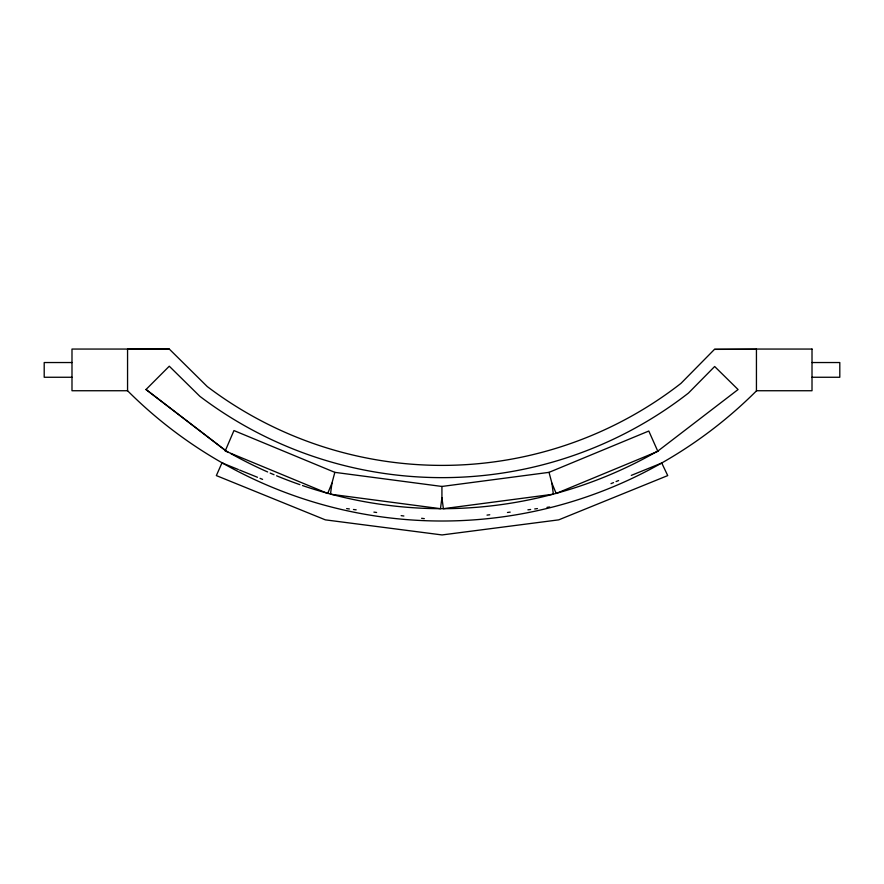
<?xml version="1.0" encoding="UTF-8"?>
<svg xmlns="http://www.w3.org/2000/svg" width="884" height="884" viewBox="0 0 884 884"><rect width="100%" height="100%" fill="white"/><g stroke="black" fill="none" stroke-linecap="round" stroke-linejoin="round"><path stroke-width="1.33" d="M331.942 483.183L330.483 494.211L440.475 508.687L441.923 497.67L441.923 486.454L334.837 472.354L233.951 430.563L225.188 451.006L327.688 493.46L331.942 483.183L334.837 472.354M714.515 349.379L756.439 349.224L714.515 349.335L680.934 383.402A389.037 389.037 0 0 1 207.276 386.573L169.297 349.058L71.991 349.058L71.991 390.739L127.561 390.739A444.785 444.785 0 0 0 756.505 390.816M225.851 450.796L146.004 389.524L169.275 366.208L199.883 396.341A401.281 401.281 0 0 0 688.448 393.071L714.659 366.506L738.074 389.535L658.226 450.796M549.019 472.354L648.801 431.027L657.84 451.348L556.169 493.46L551.914 483.183L549.019 472.354L441.923 486.454M610.999 483.636L613.529 482.609M616.071 481.57L618.612 480.542M631.298 475.393L661.751 463.028L667.729 475.592L558.721 519.858L442.044 534.942L325.356 519.858L216.348 475.592L221.972 462.884L238.348 469.526M487.018 515.118L489.747 514.764M507.46 512.477L510.19 512.123M527.903 509.836L530.632 509.482M534.721 508.952L537.439 508.598M546.986 507.361L549.704 507.007M169.297 349.092L127.561 349.092L127.561 390.739M71.991 362.539L44.2 362.539L44.2 377.258L71.991 377.258M812.009 362.539L839.8 362.539L839.8 377.258L812.009 377.258M221.74 463.393L223.243 463.393M346.638 508.598L349.368 508.952M353.456 509.482L356.175 509.836M373.899 512.123L376.617 512.477M401.148 515.648L403.877 516.002M421.602 518.289L424.32 518.643M239.619 470.045L257.487 477.294M260.029 478.332L262.581 479.371M146.004 389.49L225.851 450.763A432.375 432.375 0 0 0 228.227 452.122M551.914 483.183L553.362 494.211L443.381 508.687L441.923 497.67M658.226 450.763A432.375 432.375 0 0 1 302.516 485.559M299.908 484.653A432.375 432.375 0 0 1 276.582 475.78M274.018 474.708A432.375 432.375 0 0 1 270.184 473.073M267.642 471.957A432.375 432.375 0 0 1 230.602 453.459M812.009 349.058L756.439 349.058L756.439 390.739L812.009 390.739L812.009 349.058"/></g></svg>
